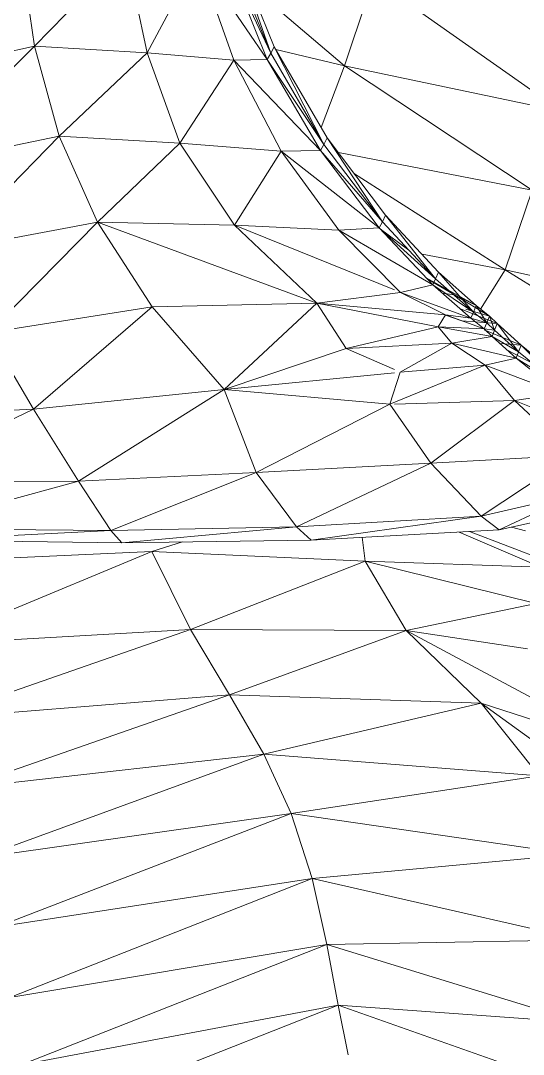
# Model space of a CAD drawing. Header units: millimetres. Extents: x -8546 to 211781, y -3000 to 31870.
# Drawn here: x -4689.9 to -4638.9, y 2883.5 to 2988.5 of the extents above; entities that cross this region are included whole.
import ezdxf

# ---------------------------------------------------------------- set-up
doc = ezdxf.new("R2010")
doc.units = ezdxf.units.MM
doc.layers.add('G-IMPT', color=8, linetype='Continuous', lineweight=9)
doc.layers.add('I-FURN', color=30, linetype='Continuous', lineweight=9)

# ---------------------------------------------------------------- blocks, each defined once
blk = doc.blocks.new('Artificial banana plant 1500mm - Family 4__C1-728657-Begane grond')
at = {"layer": 'G-IMPT'}
for p, q in [((-277.23, 339.01), (-275.76, 329)), ((-277.23, 339.01), (-275.76, 329)), ((-251.43, 328.95), (-255.64, 339.39)), ((-251.43, 328.95), (-255.64, 339.39)), ((-251.79, 328.28), (-255.64, 339.39)), ((-251.79, 328.28), (-255.64, 339.39)), ((-266.51, 338.53), (-275.76, 329)), ((-266.51, 338.53), (-275.76, 329)), ((-266.51, 338.53), (-264.33, 328.32)), ((-266.51, 338.53), (-264.33, 328.32)), ((-259.19, 337.94), (-264.33, 328.32)), ((-259.19, 337.94), (-264.33, 328.32)), ((-252.13, 327.65), (-259.19, 337.94)), ((-252.13, 327.65), (-259.19, 337.94)), ((-259.19, 337.94), (-255.53, 327.57)), ((-259.19, 337.94), (-255.53, 327.57)), ((-256.37, 338.1), (-251.79, 328.28)), ((-256.37, 338.1), (-251.79, 328.28)), ((-256.37, 338.1), (-252.13, 327.65)), ((-256.37, 338.1), (-252.13, 327.65)), ((-256.02, 338.72), (-251.79, 328.28)), ((-251.79, 328.28), (-256.02, 338.72)), ((-253.94, 335.22), (-244.28, 327)), ((-253.94, 335.22), (-244.28, 327)), ((-241.36, 335.82), (-244.28, 327)), ((-241.36, 335.82), (-244.28, 327)), ((-241.36, 335.82), (-222.26, 322.38)), ((-241.36, 335.82), (-222.26, 322.38)), ((-275.76, 329), (-290.73, 325.73)), ((-275.76, 329), (-290.73, 325.73)), ((-275.76, 329), (-288.02, 316.8)), ((-275.76, 329), (-288.02, 316.8)), ((-264.33, 328.32), (-275.76, 329)), ((-264.33, 328.32), (-275.76, 329)), ((-275.76, 329), (-273.27, 319.85)), ((-275.76, 329), (-273.27, 319.85)), ((-251.43, 328.95), (-251.79, 328.28)), ((-251.43, 328.95), (-251.79, 328.28)), ((-246.05, 319.7), (-251.43, 328.95)), ((-246.05, 319.7), (-251.43, 328.95)), ((-246.41, 319.03), (-251.43, 328.95)), ((-246.41, 319.03), (-251.43, 328.95)), ((-251.27, 328.68), (-244.28, 327)), ((-251.27, 328.68), (-244.28, 327)), ((-264.33, 328.32), (-273.27, 319.85)), ((-264.33, 328.32), (-273.27, 319.85)), ((-255.53, 327.57), (-264.33, 328.32)), ((-255.53, 327.57), (-264.33, 328.32)), ((-264.33, 328.32), (-261.01, 319.15)), ((-264.33, 328.32), (-261.01, 319.15)), ((-255.53, 327.57), (-261.01, 319.15)), ((-255.53, 327.57), (-261.01, 319.15)), ((-252.13, 327.65), (-255.53, 327.57)), ((-252.13, 327.65), (-255.53, 327.57)), ((-246.73, 318.4), (-255.53, 327.57)), ((-246.73, 318.4), (-255.53, 327.57)), ((-255.53, 327.57), (-250.74, 318.35)), ((-255.53, 327.57), (-250.74, 318.35)), ((-251.79, 328.28), (-252.13, 327.65)), ((-251.79, 328.28), (-252.13, 327.65)), ((-252.13, 327.65), (-246.41, 319.03)), ((-252.13, 327.65), (-246.41, 319.03)), ((-252.13, 327.65), (-246.73, 318.4)), ((-252.13, 327.65), (-246.73, 318.4)), ((-251.79, 328.28), (-246.41, 319.03)), ((-246.41, 319.03), (-251.79, 328.28)), ((-244.28, 327), (-246.67, 320.76)), ((-244.28, 327), (-246.67, 320.76)), ((-244.28, 327), (-222.26, 322.38)), ((-244.28, 327), (-222.26, 322.38)), ((-244.28, 327), (-225.26, 314.39)), ((-244.28, 327), (-225.26, 314.39)), ((-273.27, 319.85), (-288.02, 316.8)), ((-273.27, 319.85), (-288.02, 316.8)), ((-273.27, 319.85), (-284.61, 308.26)), ((-273.27, 319.85), (-284.61, 308.26)), ((-261.01, 319.15), (-273.27, 319.85)), ((-261.01, 319.15), (-273.27, 319.85)), ((-273.27, 319.85), (-269.38, 311.13)), ((-273.27, 319.85), (-269.38, 311.13)), ((-261.01, 319.15), (-269.38, 311.13)), ((-261.01, 319.15), (-269.38, 311.13)), ((-250.74, 318.35), (-261.01, 319.15)), ((-250.74, 318.35), (-261.01, 319.15)), ((-261.01, 319.15), (-255.45, 310.82)), ((-261.01, 319.15), (-255.45, 310.82)), ((-246.05, 319.7), (-246.41, 319.03)), ((-246.05, 319.7), (-246.41, 319.03)), ((-240.12, 311.85), (-246.05, 319.7)), ((-240.12, 311.85), (-246.05, 319.7)), ((-240.45, 311.18), (-246.05, 319.7)), ((-240.45, 311.18), (-246.05, 319.7)), ((-250.74, 318.35), (-255.45, 310.82)), ((-250.74, 318.35), (-255.45, 310.82)), ((-246.73, 318.4), (-250.74, 318.35)), ((-246.73, 318.4), (-250.74, 318.35)), ((-240.76, 310.55), (-250.74, 318.35)), ((-240.76, 310.55), (-250.74, 318.35)), ((-250.74, 318.35), (-244.86, 310.32)), ((-250.74, 318.35), (-244.86, 310.32)), ((-246.41, 319.03), (-246.73, 318.4)), ((-246.41, 319.03), (-246.73, 318.4)), ((-246.73, 318.4), (-240.45, 311.18)), ((-246.73, 318.4), (-240.45, 311.18)), ((-246.73, 318.4), (-240.76, 310.55)), ((-246.73, 318.4), (-240.76, 310.55)), ((-246.41, 319.03), (-240.45, 311.18)), ((-240.45, 311.18), (-246.41, 319.03)), ((-244.91, 318.2), (-225.26, 314.39)), ((-244.91, 318.2), (-225.26, 314.39)), ((-243.27, 316.03), (-227.99, 306.3)), ((-243.27, 316.03), (-227.99, 306.3)), ((-227.99, 306.3), (-225.26, 314.39)), ((-227.99, 306.3), (-225.26, 314.39)), ((-240.12, 311.85), (-240.45, 311.18)), ((-240.12, 311.85), (-240.45, 311.18)), ((-234.74, 306.06), (-240.12, 311.85)), ((-234.74, 306.06), (-240.12, 311.85)), ((-235.05, 305.39), (-240.12, 311.85)), ((-235.05, 305.39), (-240.12, 311.85)), ((-269.38, 311.13), (-284.61, 308.26)), ((-269.38, 311.13), (-284.61, 308.26)), ((-269.38, 311.13), (-280.43, 299.9)), ((-269.38, 311.13), (-280.43, 299.9)), ((-255.45, 310.82), (-269.38, 311.13)), ((-255.45, 310.82), (-269.38, 311.13)), ((-247.1, 302.91), (-269.38, 311.13)), ((-247.1, 302.91), (-269.38, 311.13)), ((-269.38, 311.13), (-263.82, 302.53)), ((-269.38, 311.13), (-263.82, 302.53)), ((-244.86, 310.32), (-255.45, 310.82)), ((-244.86, 310.32), (-255.45, 310.82)), ((-239.23, 304.25), (-255.45, 310.82)), ((-239.23, 304.25), (-255.45, 310.82)), ((-255.45, 310.82), (-247.1, 302.91)), ((-255.45, 310.82), (-247.1, 302.91)), ((-240.45, 311.18), (-240.76, 310.55)), ((-240.45, 311.18), (-240.76, 310.55)), ((-240.45, 311.18), (-235.05, 305.39)), ((-235.05, 305.39), (-240.45, 311.18)), ((-240.76, 310.55), (-244.86, 310.32)), ((-240.76, 310.55), (-244.86, 310.32)), ((-235.34, 304.76), (-244.86, 310.32)), ((-235.34, 304.76), (-244.86, 310.32)), ((-244.86, 310.32), (-238.62, 304)), ((-244.86, 310.32), (-238.62, 304)), ((-240.76, 310.55), (-235.05, 305.39)), ((-240.76, 310.55), (-235.05, 305.39)), ((-240.76, 310.55), (-235.34, 304.76)), ((-240.76, 310.55), (-235.34, 304.76)), ((-237.76, 308.3), (-240.76, 310.51)), ((-237.76, 308.3), (-240.76, 310.51)), ((-236.41, 307.87), (-227.99, 306.3)), ((-236.41, 307.87), (-227.99, 306.3)), ((-230.92, 302.68), (-236, 305.47)), ((-230.92, 302.68), (-236, 305.47)), ((-234.74, 306.06), (-235.05, 305.39)), ((-234.74, 306.06), (-235.05, 305.39)), ((-230.92, 302.68), (-234.74, 306.06)), ((-230.92, 302.68), (-234.74, 306.06)), ((-231.21, 302), (-234.74, 306.06)), ((-231.21, 302), (-234.74, 306.06)), ((-230.49, 302.29), (-227.99, 306.3)), ((-230.49, 302.29), (-227.99, 306.3)), ((-210.19, 295.27), (-227.99, 306.3)), ((-210.19, 295.27), (-227.99, 306.3)), ((-227.99, 306.3), (-203.55, 300.91)), ((-227.99, 306.3), (-203.55, 300.91)), ((-235.34, 304.76), (-238.62, 304)), ((-235.34, 304.76), (-238.62, 304)), ((-233.12, 303.74), (-235.9, 305.37)), ((-233.12, 303.74), (-235.9, 305.37)), ((-235.05, 305.39), (-235.34, 304.76)), ((-235.05, 305.39), (-235.34, 304.76)), ((-235.34, 304.76), (-231.21, 302)), ((-235.34, 304.76), (-231.21, 302)), ((-235.34, 304.76), (-231.48, 301.38)), ((-235.34, 304.76), (-231.48, 301.38)), ((-235.05, 305.39), (-231.21, 302)), ((-231.21, 302), (-235.05, 305.39)), ((-238.62, 304), (-247.1, 302.91)), ((-238.62, 304), (-247.1, 302.91)), ((-231.48, 301.38), (-238.62, 304)), ((-231.48, 301.38), (-238.62, 304)), ((-238.62, 304), (-234.05, 301.71)), ((-238.62, 304), (-234.05, 301.71)), ((-233.12, 303.74), (-234.38, 303.92)), ((-233.12, 303.74), (-234.38, 303.92)), ((-229.57, 301.59), (-233.12, 303.74)), ((-229.57, 301.59), (-233.12, 303.74)), ((-230.92, 302.68), (-233.12, 303.74)), ((-230.92, 302.68), (-233.12, 303.74)), ((-263.82, 302.53), (-280.43, 299.9)), ((-263.82, 302.53), (-280.43, 299.9)), ((-263.82, 302.53), (-275.87, 292.13)), ((-263.82, 302.53), (-275.87, 292.13)), ((-247.1, 302.91), (-263.82, 302.53)), ((-247.1, 302.91), (-263.82, 302.53)), ((-263.82, 302.53), (-256.51, 294.15)), ((-263.82, 302.53), (-256.51, 294.15)), ((-247.1, 302.91), (-256.51, 294.15)), ((-247.1, 302.91), (-256.51, 294.15)), ((-234.05, 301.71), (-247.1, 302.91)), ((-234.05, 301.71), (-247.1, 302.91)), ((-234.79, 300.51), (-247.1, 302.91)), ((-234.79, 300.51), (-247.1, 302.91)), ((-247.1, 302.91), (-244.13, 298.3)), ((-247.1, 302.91), (-244.13, 298.3)), ((-228.79, 300.84), (-232.44, 302.29)), ((-228.79, 300.84), (-232.44, 302.29)), ((-229.57, 301.59), (-231.98, 302.29)), ((-229.57, 301.59), (-231.98, 302.29)), ((-230.92, 302.68), (-231.21, 302)), ((-230.92, 302.68), (-231.21, 302)), ((-229.57, 301.59), (-230.92, 302.68)), ((-229.57, 301.59), (-230.92, 302.68)), ((-229.86, 300.92), (-230.92, 302.68)), ((-229.86, 300.92), (-230.92, 302.68)), ((-234.05, 301.71), (-234.79, 300.51)), ((-234.05, 301.71), (-234.79, 300.51)), ((-231.48, 301.38), (-234.05, 301.71)), ((-231.48, 301.38), (-234.05, 301.71)), ((-230.12, 300.29), (-234.05, 301.71)), ((-230.12, 300.29), (-234.05, 301.71)), ((-232.38, 301.13), (-234.05, 301.68)), ((-232.38, 301.13), (-234.05, 301.68)), ((-231.21, 302), (-231.48, 301.38)), ((-231.21, 302), (-231.48, 301.38)), ((-231.48, 301.38), (-229.86, 300.92)), ((-231.48, 301.38), (-229.86, 300.92)), ((-231.48, 301.38), (-230.12, 300.29)), ((-231.48, 301.38), (-230.12, 300.29)), ((-231.21, 302), (-229.86, 300.92)), ((-229.86, 300.92), (-231.21, 302)), ((-229.57, 301.59), (-229.86, 300.92)), ((-229.57, 301.59), (-229.86, 300.92)), ((-228.79, 300.84), (-229.57, 301.59)), ((-228.79, 300.84), (-229.57, 301.59)), ((-229.07, 300.17), (-229.57, 301.59)), ((-229.07, 300.17), (-229.57, 301.59)), ((-234.79, 300.51), (-244.13, 298.3)), ((-234.79, 300.51), (-244.13, 298.3)), ((-230.12, 300.29), (-234.79, 300.51)), ((-230.12, 300.29), (-234.79, 300.51)), ((-229.32, 299.54), (-234.79, 300.51)), ((-229.32, 299.54), (-234.79, 300.51)), ((-234.79, 300.51), (-233.4, 298.86)), ((-234.79, 300.51), (-233.4, 298.86)), ((-228.79, 300.84), (-232.38, 301.13)), ((-228.79, 300.84), (-232.38, 301.13)), ((-229.86, 300.92), (-230.12, 300.29)), ((-229.86, 300.92), (-230.12, 300.29)), ((-230.12, 300.29), (-229.07, 300.17)), ((-230.12, 300.29), (-229.07, 300.17)), ((-230.12, 300.29), (-229.32, 299.54)), ((-230.12, 300.29), (-229.32, 299.54)), ((-226.36, 298.64), (-230.1, 300.19)), ((-226.36, 298.64), (-230.1, 300.19)), ((-229.86, 300.92), (-229.07, 300.17)), ((-229.07, 300.17), (-229.86, 300.92)), ((-229.07, 300.17), (-229.32, 299.54)), ((-229.07, 300.17), (-229.32, 299.54)), ((-228.79, 300.84), (-229.07, 300.17)), ((-228.79, 300.84), (-229.07, 300.17)), ((-229.07, 300.17), (-226.62, 297.96)), ((-226.62, 297.96), (-229.07, 300.17)), ((-226.36, 298.64), (-228.79, 300.84)), ((-226.36, 298.64), (-228.79, 300.84)), ((-226.62, 297.96), (-228.79, 300.84)), ((-226.62, 297.96), (-228.79, 300.84)), ((-275.87, 292.13), (-280.43, 299.9)), ((-275.87, 292.13), (-280.43, 299.9)), ((-229.32, 299.54), (-233.4, 298.86)), ((-229.32, 299.54), (-233.4, 298.86)), ((-229.32, 299.54), (-226.62, 297.96)), ((-229.32, 299.54), (-226.62, 297.96)), ((-229.32, 299.54), (-226.86, 297.33)), ((-229.32, 299.54), (-226.86, 297.33)), ((-244.13, 298.3), (-256.51, 294.15)), ((-244.13, 298.3), (-256.51, 294.15)), ((-233.4, 298.86), (-244.13, 298.3)), ((-233.4, 298.86), (-244.13, 298.3)), ((-244.13, 298.3), (-239.23, 296.16)), ((-244.13, 298.3), (-239.23, 296.16)), ((-233.4, 298.86), (-238.63, 295.9)), ((-233.4, 298.86), (-238.63, 295.9)), ((-226.86, 297.33), (-233.4, 298.86)), ((-226.86, 297.33), (-233.4, 298.86)), ((-233.4, 298.86), (-230.02, 296.6)), ((-233.4, 298.86), (-230.02, 296.6)), ((-226.36, 298.64), (-228.53, 298.83)), ((-226.36, 298.64), (-228.53, 298.83)), ((-221.91, 295.03), (-227.8, 298.17)), ((-221.91, 295.03), (-227.8, 298.17)), ((-226.36, 298.64), (-226.62, 297.96)), ((-226.36, 298.64), (-226.62, 297.96)), ((-221.91, 295.03), (-226.36, 298.64)), ((-221.91, 295.03), (-226.36, 298.64)), ((-222.15, 294.35), (-226.36, 298.64)), ((-222.15, 294.35), (-226.36, 298.64)), ((-226.86, 297.33), (-230.02, 296.6)), ((-226.86, 297.33), (-230.02, 296.6)), ((-226.62, 297.96), (-226.86, 297.33)), ((-226.62, 297.96), (-226.86, 297.33)), ((-226.86, 297.33), (-222.15, 294.35)), ((-226.86, 297.33), (-222.15, 294.35)), ((-226.86, 297.33), (-222.36, 293.72)), ((-226.86, 297.33), (-222.36, 293.72)), ((-226.62, 297.96), (-222.15, 294.35)), ((-222.15, 294.35), (-226.62, 297.96)), ((-230.1, 296.57), (-239.68, 292.65)), ((-230.1, 296.57), (-239.68, 292.65)), ((-230.02, 296.6), (-238.63, 295.9)), ((-230.02, 296.6), (-238.63, 295.9)), ((-222.36, 293.72), (-230.02, 296.6)), ((-222.36, 293.72), (-230.02, 296.6)), ((-230.02, 296.6), (-227.05, 293.01)), ((-230.02, 296.6), (-227.05, 293.01)), ((-239.23, 295.84), (-256.51, 294.15)), ((-239.23, 295.84), (-256.51, 294.15)), ((-238.63, 295.9), (-239.68, 292.65)), ((-238.63, 295.9), (-239.68, 292.65)), ((-256.51, 294.15), (-275.87, 292.13)), ((-256.51, 294.15), (-275.87, 292.13)), ((-271.31, 284.85), (-256.51, 294.15)), ((-271.31, 284.85), (-256.51, 294.15)), ((-239.68, 292.65), (-256.51, 294.15)), ((-239.68, 292.65), (-256.51, 294.15)), ((-253.28, 285.7), (-256.51, 294.15)), ((-253.28, 285.7), (-256.51, 294.15)), ((-227.05, 293.01), (-239.23, 292.67)), ((-227.05, 293.01), (-239.23, 292.67)), ((-227.05, 293.01), (-235.54, 286.67)), ((-227.05, 293.01), (-235.54, 286.67)), ((-222.36, 293.72), (-227.05, 293.01)), ((-222.36, 293.72), (-227.05, 293.01)), ((-215.7, 288.51), (-227.05, 293.01)), ((-215.7, 288.51), (-227.05, 293.01)), ((-227.05, 293.01), (-221.07, 287.47)), ((-227.05, 293.01), (-221.07, 287.47)), ((-275.87, 292.13), (-295.46, 291.21)), ((-275.87, 292.13), (-295.46, 291.21)), ((-291.62, 284.73), (-275.87, 292.13)), ((-291.62, 284.73), (-275.87, 292.13)), ((-271.31, 284.85), (-275.87, 292.13)), ((-271.31, 284.85), (-275.87, 292.13)), ((-239.68, 292.65), (-253.28, 285.7)), ((-239.68, 292.65), (-253.28, 285.7)), ((-239.68, 292.65), (-235.54, 286.67)), ((-239.68, 292.65), (-235.54, 286.67)), ((-235.54, 286.67), (-253.28, 285.7)), ((-235.54, 286.67), (-253.28, 285.7)), ((-249.17, 280.2), (-235.54, 286.67)), ((-249.17, 280.2), (-235.54, 286.67)), ((-221.07, 287.47), (-235.54, 286.67)), ((-221.07, 287.47), (-235.54, 286.67)), ((-230.42, 281.28), (-235.54, 286.67)), ((-230.42, 281.28), (-235.54, 286.67)), ((-221.07, 287.47), (-230.42, 281.28)), ((-221.07, 287.47), (-230.42, 281.28)), ((-253.28, 285.7), (-271.31, 284.85)), ((-253.28, 285.7), (-271.31, 284.85)), ((-268.03, 279.82), (-253.28, 285.7)), ((-268.03, 279.82), (-253.28, 285.7)), ((-249.17, 280.2), (-253.28, 285.7)), ((-249.17, 280.2), (-253.28, 285.7)), ((-271.31, 284.85), (-291.62, 284.73)), ((-271.31, 284.85), (-291.62, 284.73)), ((-289.05, 279.99), (-271.31, 284.85)), ((-289.05, 279.99), (-271.31, 284.85)), ((-268.03, 279.82), (-271.31, 284.85)), ((-268.03, 279.82), (-271.31, 284.85)), ((-221.03, 283.46), (-230.42, 281.28)), ((-221.03, 283.46), (-230.42, 281.28)), ((-228.59, 279.89), (-221.03, 283.46)), ((-228.59, 279.89), (-221.03, 283.46)), ((-215.45, 282.83), (-228.59, 279.89)), ((-215.45, 282.83), (-228.59, 279.89)), ((-230.42, 281.28), (-249.17, 280.2)), ((-230.42, 281.28), (-249.17, 280.2)), ((-247.69, 278.86), (-230.42, 281.28)), ((-247.69, 278.86), (-230.42, 281.28)), ((-228.59, 279.89), (-230.42, 281.28)), ((-228.59, 279.89), (-230.42, 281.28)), ((-268.03, 279.82), (-289.05, 279.99)), ((-268.03, 279.82), (-289.05, 279.99)), ((-288.19, 278.84), (-268.03, 279.82)), ((-288.19, 278.84), (-268.03, 279.82)), ((-249.17, 280.2), (-268.03, 279.82)), ((-249.17, 280.2), (-268.03, 279.82)), ((-266.9, 278.57), (-268.03, 279.82)), ((-266.9, 278.57), (-268.03, 279.82)), ((-266.9, 278.57), (-249.17, 280.2)), ((-266.9, 278.57), (-249.17, 280.2)), ((-247.69, 278.86), (-249.17, 280.2)), ((-247.69, 278.86), (-249.17, 280.2)), ((-228.59, 279.89), (-247.69, 278.86)), ((-228.59, 279.89), (-247.69, 278.86)), ((-232.67, 279.67), (-224.36, 276.12)), ((-232.67, 279.67), (-224.36, 276.12)), ((-231.59, 279.73), (-219.1, 274.95)), ((-231.59, 279.73), (-219.1, 274.95)), ((-227.34, 280.17), (-225.93, 279.81)), ((-227.34, 280.17), (-225.93, 279.81)), ((-266.9, 278.57), (-288.19, 278.84)), ((-266.9, 278.57), (-288.19, 278.84)), ((-247.69, 278.86), (-266.9, 278.57)), ((-247.69, 278.86), (-266.9, 278.57)), ((-260.73, 278.66), (-263.84, 277.69)), ((-260.73, 278.66), (-263.84, 277.69)), ((-242.5, 279.14), (-242.2, 276.7)), ((-242.5, 279.14), (-242.2, 276.7)), ((-288.23, 276.57), (-263.84, 277.69)), ((-288.23, 276.57), (-263.84, 277.69)), ((-263.84, 277.69), (-286.61, 268.25)), ((-263.84, 277.69), (-286.61, 268.25)), ((-263.84, 277.69), (-242.2, 276.7)), ((-263.84, 277.69), (-242.2, 276.7)), ((-263.84, 277.69), (-259.93, 269.76)), ((-263.84, 277.69), (-259.93, 269.76)), ((-242.2, 276.7), (-259.93, 269.76)), ((-242.2, 276.7), (-259.93, 269.76)), ((-242.2, 276.7), (-224.36, 276.12)), ((-242.2, 276.7), (-224.36, 276.12)), ((-242.2, 276.7), (-224.83, 272.42)), ((-242.2, 276.7), (-224.83, 272.42)), ((-242.2, 276.7), (-238.04, 269.69)), ((-242.2, 276.7), (-238.04, 269.69)), ((-224.83, 272.42), (-238.04, 269.69)), ((-224.83, 272.42), (-238.04, 269.69)), ((-286.61, 268.25), (-259.93, 269.76)), ((-286.61, 268.25), (-259.93, 269.76)), ((-259.93, 269.76), (-285.92, 260.72)), ((-259.93, 269.76), (-285.92, 260.72)), ((-259.93, 269.76), (-238.04, 269.69)), ((-259.93, 269.76), (-238.04, 269.69)), ((-259.93, 269.76), (-255.98, 263.14)), ((-259.93, 269.76), (-255.98, 263.14)), ((-238.04, 269.69), (-255.98, 263.14)), ((-238.04, 269.69), (-255.98, 263.14)), ((-214.68, 257.15), (-238.04, 269.69)), ((-214.68, 257.15), (-238.04, 269.69)), ((-238.04, 269.69), (-225.72, 267.8)), ((-238.04, 269.69), (-225.72, 267.8)), ((-238.04, 269.69), (-230.41, 262.31)), ((-238.04, 269.69), (-230.41, 262.31)), ((-285.92, 260.72), (-255.98, 263.14)), ((-285.92, 260.72), (-255.98, 263.14)), ((-255.98, 263.14), (-283.2, 253.66)), ((-255.98, 263.14), (-283.2, 253.66)), ((-230.41, 262.31), (-255.98, 263.14)), ((-230.41, 262.31), (-255.98, 263.14)), ((-255.98, 263.14), (-252.47, 257.12)), ((-255.98, 263.14), (-252.47, 257.12)), ((-230.41, 262.31), (-252.47, 257.12)), ((-230.41, 262.31), (-252.47, 257.12)), ((-214.68, 257.15), (-230.41, 262.31)), ((-214.68, 257.15), (-230.41, 262.31)), ((-207.64, 245.77), (-230.41, 262.31)), ((-207.64, 245.77), (-230.41, 262.31)), ((-230.41, 262.31), (-224.53, 254.92)), ((-230.41, 262.31), (-224.53, 254.92)), ((-252.47, 257.12), (-283.2, 253.66)), ((-252.47, 257.12), (-283.2, 253.66)), ((-252.47, 257.12), (-281.2, 246.63)), ((-252.47, 257.12), (-281.2, 246.63)), ((-224.53, 254.92), (-252.47, 257.12)), ((-224.53, 254.92), (-252.47, 257.12)), ((-252.47, 257.12), (-249.72, 251.1)), ((-252.47, 257.12), (-249.72, 251.1)), ((-224.53, 254.92), (-249.72, 251.1)), ((-224.53, 254.92), (-249.72, 251.1)), ((-249.72, 251.1), (-281.2, 246.63)), ((-249.72, 251.1), (-281.2, 246.63)), ((-249.72, 251.1), (-279.67, 239.56)), ((-249.72, 251.1), (-279.67, 239.56)), ((-221.24, 246.95), (-249.72, 251.1)), ((-221.24, 246.95), (-249.72, 251.1)), ((-249.72, 251.1), (-247.59, 244.51)), ((-249.72, 251.1), (-247.59, 244.51)), ((-221.24, 246.95), (-247.59, 244.51)), ((-221.24, 246.95), (-247.59, 244.51)), ((-247.59, 244.51), (-279.67, 239.56)), ((-247.59, 244.51), (-279.67, 239.56)), ((-247.59, 244.51), (-278.26, 232.4)), ((-247.59, 244.51), (-278.26, 232.4)), ((-220.21, 238.25), (-247.59, 244.51)), ((-220.21, 238.25), (-247.59, 244.51)), ((-247.59, 244.51), (-246.09, 237.8)), ((-247.59, 244.51), (-246.09, 237.8)), ((-220.21, 238.25), (-246.09, 237.8)), ((-220.21, 238.25), (-246.09, 237.8)), ((-246.09, 237.8), (-278.26, 232.4)), ((-246.09, 237.8), (-278.26, 232.4)), ((-246.09, 237.8), (-277.12, 225.57)), ((-246.09, 237.8), (-277.12, 225.57)), ((-220.14, 229.83), (-246.09, 237.8)), ((-220.14, 229.83), (-246.09, 237.8)), ((-246.09, 237.8), (-244.95, 231.65)), ((-246.09, 237.8), (-244.95, 231.65)), ((-244.95, 231.65), (-277.12, 225.57)), ((-244.95, 231.65), (-277.12, 225.57)), ((-244.95, 231.65), (-276.63, 219.14)), ((-244.95, 231.65), (-276.63, 219.14)), ((-220.14, 229.83), (-244.95, 231.65)), ((-220.14, 229.83), (-244.95, 231.65)), ((-216.87, 221.75), (-244.95, 231.65)), ((-216.87, 221.75), (-244.95, 231.65)), ((-244.95, 231.65), (-243.94, 226.6)), ((-244.95, 231.65), (-243.94, 226.6))]:
    blk.add_line(p, q, dxfattribs=at)
blk = doc.blocks.new('Artificial banana plant 1500mm - Family 4__C2-728658-Begane grond')
blk.add_blockref('Artificial banana plant 1500mm - Family 4__C1-728657-Begane grond', (0, 0))
blk = doc.blocks.new('Artificial banana plant 1500mm - Family 4-728656-Begane grond')
blk.add_blockref('Artificial banana plant 1500mm - Family 4__C2-728658-Begane grond', (0, 0))
blk = doc.blocks.new('Artificial banana plant 1500mm - Ny märkning-728662-Begane grond')
blk.add_blockref('Artificial banana plant 1500mm - Family 4-728656-Begane grond', (0, 0))

msp = doc.modelspace()

# ---------------------------------------------------------------- block references
at = {"layer": 'I-FURN'}
msp.add_blockref('Artificial banana plant 1500mm - Ny märkning-728662-Begane grond', (-4412.76, 2656.87), dxfattribs=at)

doc.saveas('drawing.dxf')
